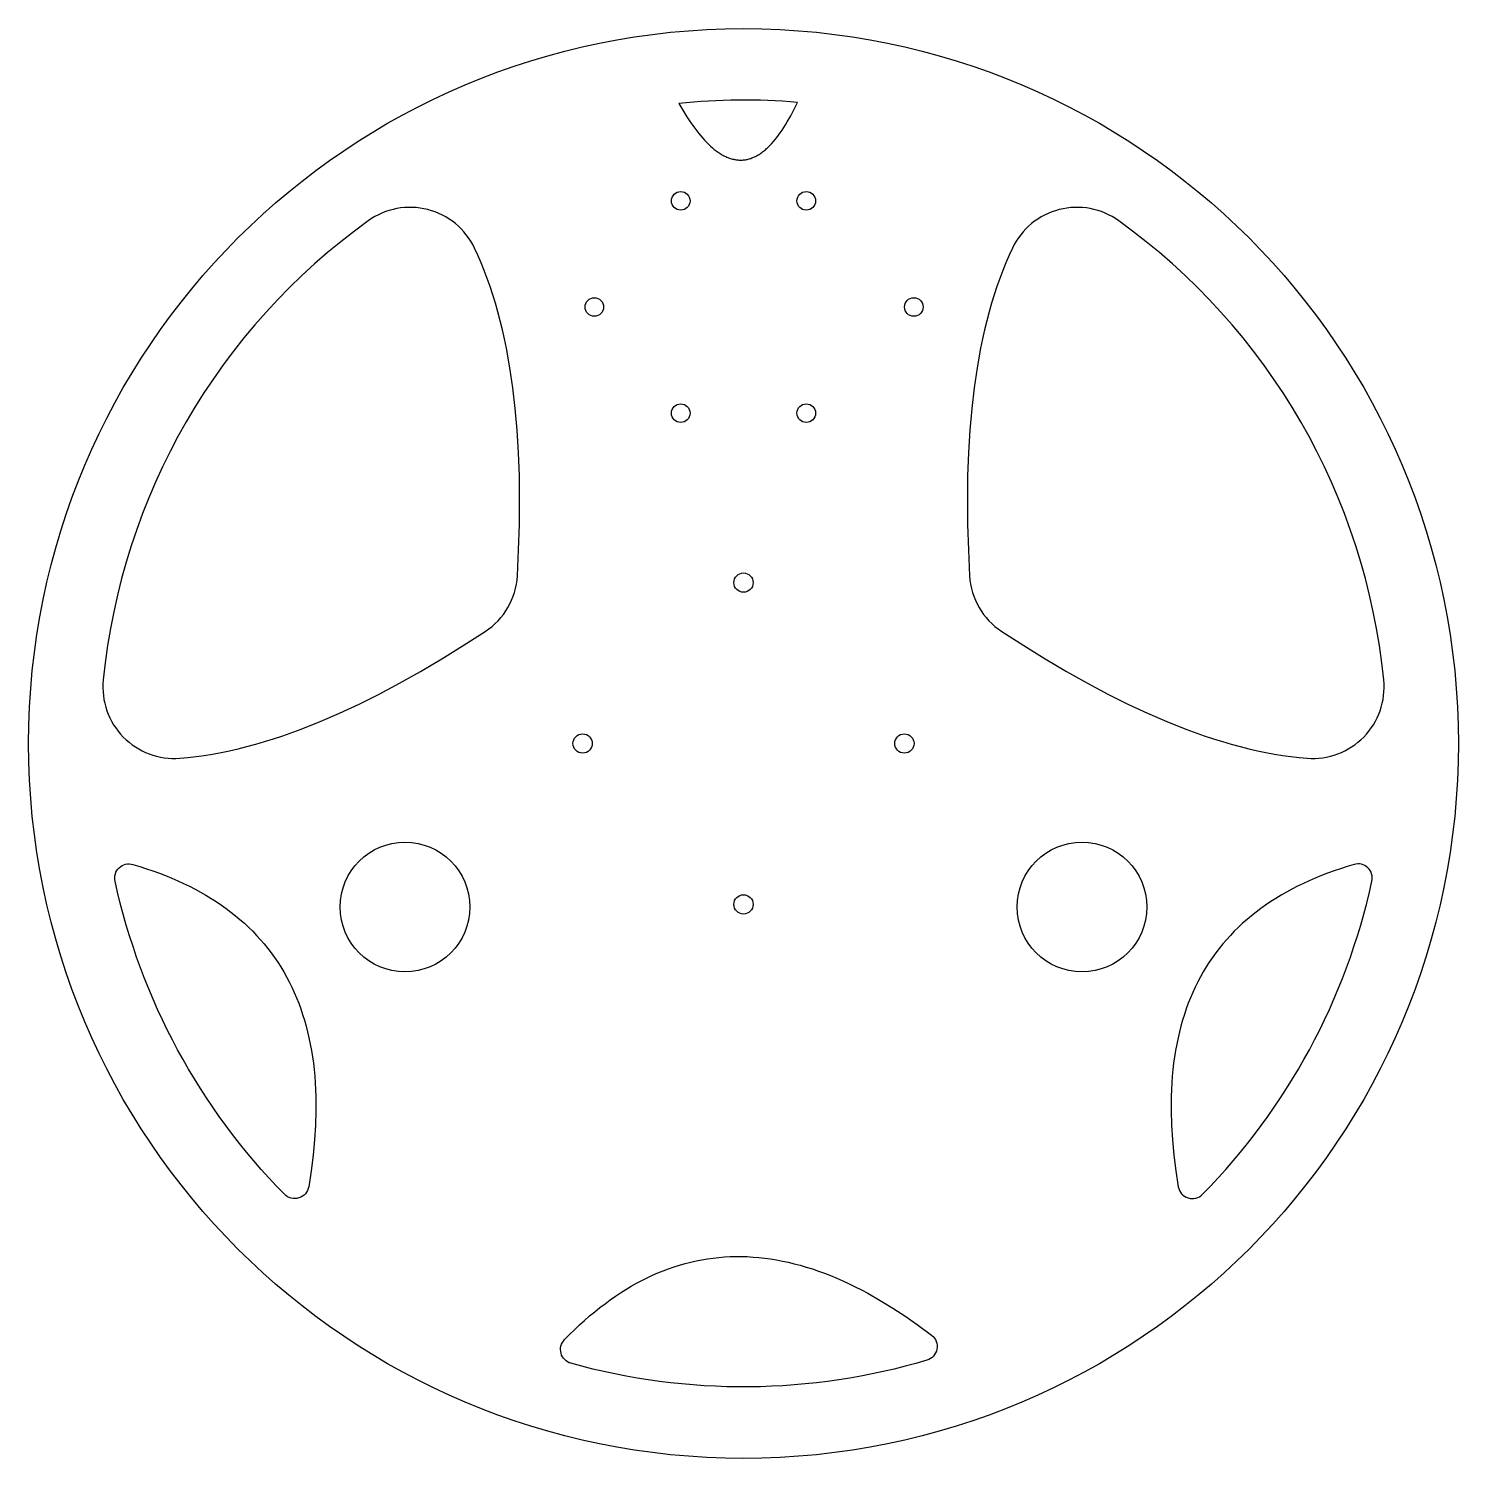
# Model space of a CAD drawing. Header units: millimetres. Extents: x -100 to 100, y -100 to 100.
import ezdxf

# ---------------------------------------------------------------- set-up
doc = ezdxf.new("R2010")
doc.units = ezdxf.units.MM
doc.header["$MEASUREMENT"] = 0
doc.layers.add('Holes', color=12, linetype='Continuous', true_color=0xc80000)
doc.layers.add('Outer', color=192, linetype='Continuous', true_color=0x7d26cd)

msp = doc.modelspace()

# ---------------------------------------------------------------- linework, layer by layer
at = {"layer": 'Holes'}
for centre, radius in [((-8.78, 75.9), 1.3), ((8.78, 75.9), 1.3), ((-20.87, 61.06), 1.3), ((23.83, 61.06), 1.3), ((-8.78, 46.21), 1.3), ((8.78, 46.21), 1.3), ((0, 22.5), 1.35), ((-22.5, 0), 1.35), ((22.5, 0), 1.35), ((0, -22.5), 1.35)]:
    msp.add_circle(centre, radius, dxfattribs=at)
at = {"layer": 'Outer'}
for points in [[(-9.05, 89.54), (-8.49, 88.58), (-7.93, 87.67), (-7.37, 86.83), (-7.09, 86.44), (-6.81, 86.06), (-6.54, 85.69), (-6.26, 85.34), (-5.99, 85.01), (-5.71, 84.69), (-5.44, 84.39), (-5.17, 84.1), (-4.89, 83.83), (-4.62, 83.57), (-4.35, 83.33), (-4.08, 83.11), (-3.95, 83), (-3.81, 82.9), (-3.68, 82.8), (-3.54, 82.7), (-3.41, 82.61), (-3.27, 82.53), (-3.14, 82.44), (-3.01, 82.36), (-2.87, 82.29), (-2.74, 82.22), (-2.61, 82.15), (-2.48, 82.09), (-2.34, 82.03), (-2.21, 81.97), (-2.08, 81.92), (-1.95, 81.87), (-1.81, 81.83), (-1.68, 81.79), (-1.55, 81.75), (-1.42, 81.72), (-1.29, 81.69), (-1.16, 81.67), (-1.03, 81.65), (-0.9, 81.63), (-0.77, 81.62), (-0.64, 81.61), (-0.51, 81.6), (-0.38, 81.6), (-0.25, 81.61), (-0.12, 81.61), (0.01, 81.62), (0.14, 81.64), (0.27, 81.66), (0.4, 81.68), (0.53, 81.71), (0.65, 81.74), (0.78, 81.77), (0.91, 81.81), (1.04, 81.85), (1.17, 81.9), (1.29, 81.95), (1.42, 82), (1.55, 82.06), (1.67, 82.12), (1.8, 82.19), (1.93, 82.26), (2.05, 82.33), (2.18, 82.41), (2.31, 82.49), (2.43, 82.57), (2.56, 82.66), (2.68, 82.76), (2.81, 82.85), (2.93, 82.95), (3.06, 83.06), (3.18, 83.17), (3.31, 83.28), (3.43, 83.4), (3.68, 83.64), (3.93, 83.9), (4.17, 84.18), (4.42, 84.47), (4.66, 84.78), (4.91, 85.1), (5.15, 85.44), (5.39, 85.79), (5.64, 86.16), (5.88, 86.55), (6.12, 86.95), (6.6, 87.8), (7.07, 88.71), (7.55, 89.68, 0.046216)], [(-31.63, 23.44), (-31.45, 27.1), (-31.35, 30.65), (-31.31, 34.1), (-31.35, 37.45), (-31.47, 40.68), (-31.66, 43.81), (-31.92, 46.84), (-32.26, 49.76), (-32.67, 52.57), (-33.16, 55.28), (-33.43, 56.59), (-33.72, 57.88), (-34.02, 59.14), (-34.35, 60.38), (-34.69, 61.59), (-35.06, 62.77), (-35.44, 63.93), (-35.84, 65.06), (-36.26, 66.16), (-36.69, 67.24), (-37.15, 68.29), (-37.62, 69.31, 0.466817), (-52.48, 73.12, 0.215601), (-89.56, 8.89, 0.466817), (-78.84, -2.07), (-77.71, -1.97), (-76.58, -1.84), (-75.42, -1.68), (-74.26, -1.49), (-73.08, -1.27), (-71.89, -1.03), (-70.68, -0.75), (-69.47, -0.44), (-68.23, -0.11), (-66.99, 0.26), (-65.73, 0.65), (-64.45, 1.07), (-61.86, 2.01), (-59.22, 3.06), (-56.52, 4.23), (-53.77, 5.51), (-50.97, 6.91), (-48.11, 8.43), (-45.19, 10.07), (-42.22, 11.82), (-39.2, 13.69), (-36.12, 15.68, 0.23671)], [(89.56, 8.89, 0.215601), (52.48, 73.12, 0.466817), (37.62, 69.31), (37.15, 68.29), (36.69, 67.24), (36.26, 66.16), (35.84, 65.06), (35.44, 63.93), (35.06, 62.77), (34.69, 61.59), (34.35, 60.38), (34.02, 59.14), (33.72, 57.88), (33.43, 56.59), (33.16, 55.28), (32.67, 52.57), (32.26, 49.76), (31.92, 46.84), (31.66, 43.81), (31.47, 40.68), (31.35, 37.45), (31.31, 34.1), (31.35, 30.65), (31.45, 27.1), (31.63, 23.44, 0.23671), (36.12, 15.68), (39.2, 13.69), (42.22, 11.82), (45.19, 10.07), (48.11, 8.43), (50.97, 6.91), (53.77, 5.51), (56.52, 4.23), (59.22, 3.06), (61.86, 2.01), (64.45, 1.07), (65.73, 0.65), (66.99, 0.26), (68.23, -0.11), (69.47, -0.44), (70.68, -0.75), (71.89, -1.03), (73.08, -1.27), (74.26, -1.49), (75.42, -1.68), (76.58, -1.84), (77.71, -1.97), (78.84, -2.07, 0.466817)], [(-85.4, -16.92), (-84.45, -17.21), (-83.52, -17.51), (-82.61, -17.82), (-81.71, -18.14), (-80.83, -18.48), (-79.97, -18.83), (-79.13, -19.2), (-78.31, -19.58), (-77.5, -19.97), (-76.71, -20.37), (-75.94, -20.79), (-75.19, -21.22), (-74.45, -21.67), (-73.74, -22.12), (-73.04, -22.6), (-72.36, -23.08), (-71.7, -23.58), (-71.05, -24.09), (-70.43, -24.61), (-69.82, -25.15), (-69.23, -25.7), (-68.65, -26.27), (-68.1, -26.84), (-67.56, -27.44), (-67.04, -28.04), (-66.54, -28.66), (-66.06, -29.29), (-65.59, -29.93), (-65.15, -30.59), (-64.72, -31.26), (-64.31, -31.95), (-63.91, -32.64), (-63.54, -33.35), (-63.18, -34.08), (-62.84, -34.82), (-62.52, -35.57), (-62.22, -36.33), (-61.93, -37.11), (-61.67, -37.9), (-61.42, -38.7), (-61.18, -39.52), (-60.97, -40.35), (-60.78, -41.19), (-60.6, -42.05), (-60.44, -42.92), (-60.3, -43.81), (-60.17, -44.7), (-60.07, -45.61), (-59.98, -46.54), (-59.91, -47.47), (-59.86, -48.42), (-59.82, -49.39), (-59.81, -50.36), (-59.81, -51.35), (-59.87, -53.38), (-60, -55.45), (-60.2, -57.58), (-60.47, -59.76), (-60.82, -61.99, -0.612502), (-64.22, -63.06, -0.141046), (-87.91, -19.27, -0.568965)], [(85.4, -16.92), (84.45, -17.21), (83.52, -17.51), (82.61, -17.82), (81.71, -18.14), (80.83, -18.48), (79.97, -18.83), (79.13, -19.2), (78.31, -19.58), (77.5, -19.97), (76.71, -20.37), (75.94, -20.79), (75.19, -21.22), (74.45, -21.67), (73.74, -22.12), (73.04, -22.6), (72.36, -23.08), (71.7, -23.58), (71.05, -24.09), (70.43, -24.61), (69.82, -25.15), (69.23, -25.7), (68.65, -26.27), (68.1, -26.84), (67.56, -27.44), (67.04, -28.04), (66.54, -28.66), (66.06, -29.29), (65.59, -29.93), (65.15, -30.59), (64.72, -31.26), (64.31, -31.95), (63.91, -32.64), (63.54, -33.35), (63.18, -34.08), (62.84, -34.82), (62.52, -35.57), (62.22, -36.33), (61.93, -37.11), (61.67, -37.9), (61.42, -38.7), (61.18, -39.52), (60.97, -40.35), (60.78, -41.19), (60.6, -42.05), (60.44, -42.92), (60.3, -43.81), (60.17, -44.7), (60.07, -45.61), (59.98, -46.54), (59.91, -47.47), (59.86, -48.42), (59.82, -49.39), (59.81, -50.36), (59.81, -51.35), (59.87, -53.38), (60, -55.45), (60.2, -57.58), (60.47, -59.76), (60.82, -61.99, 0.612502), (64.22, -63.06, 0.141046), (87.91, -19.27, 0.568965)], [(-25.03, -83.39), (-24.34, -82.68), (-23.64, -82), (-22.93, -81.33), (-22.23, -80.69), (-21.52, -80.08), (-20.8, -79.48), (-20.09, -78.91), (-19.37, -78.36), (-18.64, -77.83), (-17.92, -77.32), (-17.19, -76.84), (-16.45, -76.37), (-15.72, -75.93), (-14.98, -75.51), (-14.23, -75.12), (-13.49, -74.74), (-12.74, -74.39), (-11.98, -74.06), (-11.23, -73.75), (-10.47, -73.47), (-9.7, -73.2), (-8.93, -72.96), (-8.16, -72.74), (-7.39, -72.54), (-6.61, -72.37), (-5.83, -72.22), (-5.05, -72.08), (-4.26, -71.98), (-3.47, -71.89), (-2.68, -71.82), (-1.88, -71.78), (-1.08, -71.76), (-0.28, -71.76), (0.53, -71.78), (1.34, -71.83), (2.15, -71.9), (2.97, -71.99), (3.79, -72.1), (4.61, -72.23), (5.44, -72.39), (6.27, -72.57), (7.11, -72.77), (7.94, -72.99), (8.78, -73.23), (9.63, -73.5), (10.48, -73.79), (11.33, -74.1), (12.18, -74.43), (13.04, -74.79), (13.9, -75.16), (14.76, -75.56), (15.63, -75.99), (16.5, -76.43), (17.37, -76.89), (19.13, -77.89), (20.9, -78.98), (22.69, -80.15), (24.49, -81.41), (26.3, -82.76, -0.612502), (25.65, -86.27, -0.141046), (-24.13, -86.7, -0.568965)]]:
    msp.add_lwpolyline(points, format="xyb", close=True, dxfattribs=at)
for centre, radius in [((0, 0), 100), ((-47.35, -22.87), 9.07), ((47.35, -22.87), 9.07)]:
    msp.add_circle(centre, radius, dxfattribs=at)

doc.saveas('drawing.dxf')
